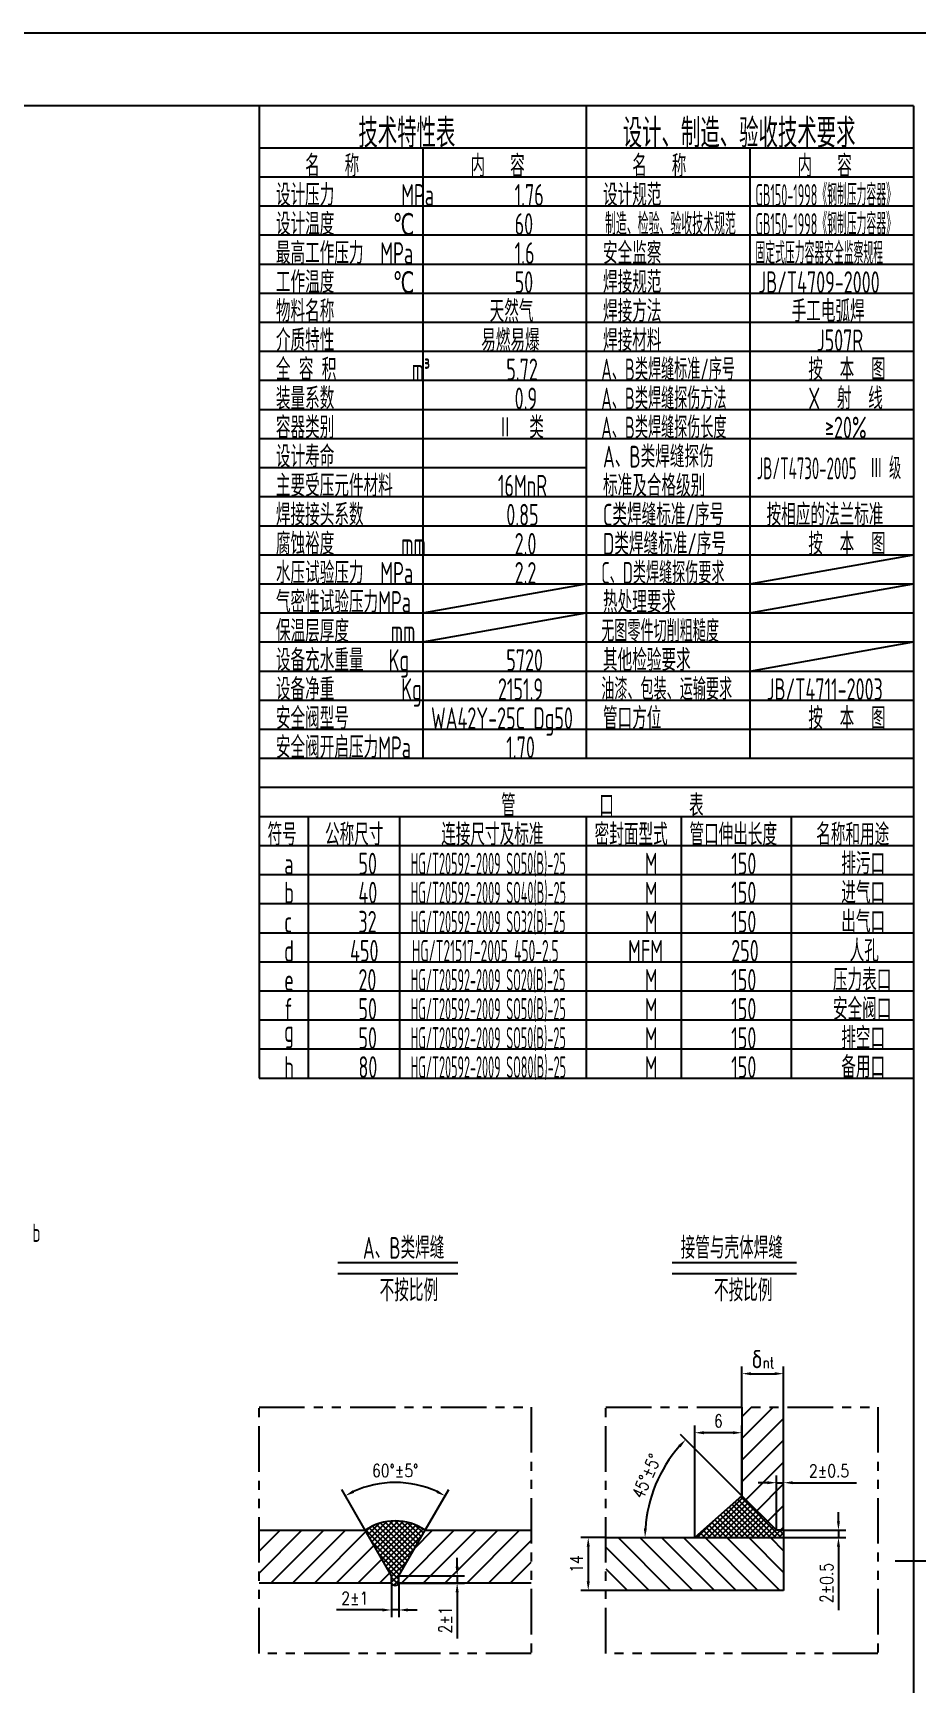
# Model space of a CAD drawing. Header units: millimetres. Extents: x -300 to 12659, y -300 to 12315.
# Drawn here: x 4677 to 8325, y 5500 to 12315 of the extents above; entities that cross this region are included whole.
import ezdxf

# ---------------------------------------------------------------- set-up
doc = ezdxf.new("R2010")
doc.units = ezdxf.units.MM
doc.header["$LTSCALE"] = 150
doc.linetypes.add('PHANTOM', pattern=[2.5, 1.25, -0.25, 0.25, -0.25, 0.25, -0.25])
for name, color, linetype in [('1轮廓实线层', 7, 'Continuous'), ('2细线层', 4, 'Continuous'), ('5剖面线层', 2, 'Continuous'), ('6文字层', 3, 'Continuous'), ('9双点划线层', 6, 'PHANTOM'), ('图框层', 7, 'Continuous')]:
    doc.layers.add(name, color=color, linetype=linetype)
doc.styles.add('PC_TEXTSTYLE', font='isocp.shx', dxfattribs={"width": 0.8, "height": 8, "bigfont": 'hzfs.shx'})
doc.styles.add('TH_GBDIM', font='romans.shx', dxfattribs={"width": 0.8, "bigfont": 'gbcbig.shx'})
doc.dimstyles.new('lmn-TH_GBDIM', dxfattribs={"dimscale": 15, "dimtxt": 3.5, "dimasz": 2.5, "dimexe": 2, "dimexo": 0, "dimgap": 1.5, "dimtad": 1, "dimdec": 0, "dimlfac": 0.666667, "dimzin": 0, "dimdsep": 46, "dimtxsty": 'TH_GBDIM', "dimcen": 2.5, "dimclrd": 130, "dimclre": 130, "dimclrt": 3, "dimadec": 0, "dimazin": 0, "dimtfac": 0.714286, "dimtdec": 0, "dimtmove": 0, "dimatfit": 3, "dimfxl": 0, "dimtzin": 0, "dimlwd": -1, "dimlwe": -1, "dimarcsym": 0})
pattern_1 = [(45, (92.755, -636.643), (-44.90128, 44.90128), [])]
pattern_2 = [(45, (92.755, -636.643), (-11.22532, 11.22532), []), (135, (92.755, -636.643), (-11.22532, -11.22532), [])]

# ---------------------------------------------------------------- blocks, each defined once
blk = doc.blocks.new('*D43')
at = {"layer": '1轮廓实线层', "color": 130}
for p, q in [((6047.8, 6134.6), (5950.5, 6303.1)), ((6294.9, 6134.6), (6392.2, 6303.1))]:
    blk.add_line(p, q, dxfattribs=at)
blk.add_arc((6171.4, 5920.6), 411.7, 65.22103, 114.77897, dxfattribs=at)
for points in [[(6001.7, 6288.9), (5996, 6300), (5965.5, 6277.2)], [(6346.8, 6300), (6341, 6288.9), (6377.2, 6277.2)]]:
    blk.add_solid(points, dxfattribs=at)
at = {"layer": 'Defpoints', "color": 0}
for p in [(6242.9, 6326), (6047.8, 6134.6), (6294.9, 6134.6), (6156.4, 5946.6), (6186.4, 5946.6)]:
    blk.add_point(p, dxfattribs=at)
at = {"layer": '1轮廓实线层', "color": 3, "insert": (6171.4, 6381.1), "char_height": 52.5, "attachment_point": 5, "style": 'TH_GBDIM'}
blk.add_mtext('60°%%P5%%D', dxfattribs=at)
blk = doc.blocks.new('*D44')
at = {"layer": '1轮廓实线层', "color": 130}
for p, q in [((6427.1, 5984.1), (6427.1, 6021.6)), ((6186.4, 5946.6), (6457.1, 5946.6)), ((6427.1, 5946.6), (6427.1, 5916.6)), ((6186.4, 5916.6), (6457.1, 5916.6)), ((6427.1, 5879.1), (6427.1, 5688.6))]:
    blk.add_line(p, q, dxfattribs=at)
for points in [[(6420.8, 5984.1), (6433.3, 5984.1), (6427.1, 5946.6)], [(6420.8, 5879.1), (6433.3, 5879.1), (6427.1, 5916.6)]]:
    blk.add_solid(points, dxfattribs=at)
at = {"layer": 'Defpoints', "color": 0}
for p in [(6186.4, 5946.6), (6186.4, 5916.6), (6427.1, 5916.6)]:
    blk.add_point(p, dxfattribs=at)
at = {"layer": '1轮廓实线层', "color": 3, "insert": (6378.3, 5765.1), "char_height": 52.5, "attachment_point": 5, "rotation": 90, "style": 'TH_GBDIM'}
blk.add_mtext('2%%P1', dxfattribs=at)
blk = doc.blocks.new('*D45')
at = {"layer": '1轮廓实线层', "color": 130}
for p, q in [((6156.4, 5916.6), (6156.4, 5775.9)), ((6186.4, 5916.6), (6186.4, 5775.9)), ((6118.9, 5805.9), (5928.4, 5805.9)), ((6186.4, 5805.9), (6156.4, 5805.9)), ((6223.9, 5805.9), (6261.4, 5805.9))]:
    blk.add_line(p, q, dxfattribs=at)
for points in [[(6118.9, 5812.1), (6118.9, 5799.6), (6156.4, 5805.9)], [(6223.9, 5812.1), (6223.9, 5799.6), (6186.4, 5805.9)]]:
    blk.add_solid(points, dxfattribs=at)
at = {"layer": 'Defpoints', "color": 0}
for p in [(6156.4, 5916.6), (6186.4, 5916.6), (6186.4, 5805.9)]:
    blk.add_point(p, dxfattribs=at)
at = {"layer": '1轮廓实线层', "color": 3, "insert": (6004.9, 5854.6), "char_height": 52.5, "attachment_point": 5, "style": 'TH_GBDIM'}
blk.add_mtext('2%%P1', dxfattribs=at)
blk = doc.blocks.new('*D46')
at = {"layer": '1轮廓实线层', "color": 130}
blk.add_line((7602.3, 6276.8), (7348.9, 6530.3), dxfattribs=at)
blk.add_arc((7774.5, 6104.6), 572, 138.75705, 176.24295, dxfattribs=at)
for points in [[(7339.9, 6486), (7349, 6477.4), (7370.1, 6509.1)], [(7210, 6141.9), (7197.5, 6142.3), (7202.5, 6104.6)]]:
    blk.add_solid(points, dxfattribs=at)
at = {"layer": 'Defpoints', "color": 0}
for p in [(7602.3, 6276.8), (7222, 6252.7), (7744.5, 6134.6), (7040.9, 6104.6), (7774.5, 6104.6)]:
    blk.add_point(p, dxfattribs=at)
at = {"layer": '1轮廓实线层', "color": 3, "insert": (7207.8, 6358), "char_height": 52.5, "attachment_point": 5, "rotation": 65.91252, "style": 'TH_GBDIM'}
blk.add_mtext('45°%%P5%%D', dxfattribs=at)
blk = doc.blocks.new('*D47')
at = {"layer": '1轮廓实线层', "color": 130}
for p, q in [((7407.7, 6104.6), (7407.7, 6567.5)), ((7602.3, 6276.8), (7602.3, 6567.5)), ((7564.8, 6537.5), (7445.2, 6537.5))]:
    blk.add_line(p, q, dxfattribs=at)
for points in [[(7445.2, 6543.7), (7445.2, 6531.2), (7407.7, 6537.5)], [(7564.8, 6543.7), (7564.8, 6531.2), (7602.3, 6537.5)]]:
    blk.add_solid(points, dxfattribs=at)
at = {"layer": 'Defpoints', "color": 0}
for p in [(7407.7, 6537.5), (7602.3, 6276.8), (7407.7, 6104.6)]:
    blk.add_point(p, dxfattribs=at)
at = {"layer": '1轮廓实线层', "color": 3, "insert": (7505, 6586.2), "char_height": 52.5, "attachment_point": 5, "style": 'TH_GBDIM'}
blk.add_mtext('6', dxfattribs=at)
blk = doc.blocks.new('*D48')
at = {"layer": '1轮廓实线层', "color": 130}
for p, q in [((8000.7, 6172.1), (8000.7, 6209.6)), ((7774.5, 6134.6), (8030.7, 6134.6)), ((8000.7, 6134.6), (8000.7, 6104.6)), ((7774.5, 6104.6), (8030.7, 6104.6)), ((8000.7, 6067.1), (8000.7, 5804.6))]:
    blk.add_line(p, q, dxfattribs=at)
for points in [[(7994.5, 6172.1), (8007, 6172.1), (8000.7, 6134.6)], [(7994.5, 6067.1), (8007, 6067.1), (8000.7, 6104.6)]]:
    blk.add_solid(points, dxfattribs=at)
at = {"layer": 'Defpoints', "color": 0}
for p in [(7774.5, 6134.6), (7774.5, 6104.6), (8000.7, 6104.6)]:
    blk.add_point(p, dxfattribs=at)
at = {"layer": '1轮廓实线层', "color": 3, "insert": (7952, 5917.1), "char_height": 52.5, "attachment_point": 5, "rotation": 90, "style": 'TH_GBDIM'}
blk.add_mtext('2%%P0.5', dxfattribs=at)
blk = doc.blocks.new('*D49')
at = {"layer": '1轮廓实线层', "color": 130}
for p, q in [((7744.5, 6134.6), (7744.5, 6361.2)), ((7774.5, 6134.6), (7774.5, 6361.2)), ((7707, 6331.2), (7669.5, 6331.2)), ((7744.5, 6331.2), (7774.5, 6331.2)), ((7812, 6331.2), (8074.5, 6331.2))]:
    blk.add_line(p, q, dxfattribs=at)
for points in [[(7707, 6337.4), (7707, 6324.9), (7744.5, 6331.2)], [(7812, 6337.4), (7812, 6324.9), (7774.5, 6331.2)]]:
    blk.add_solid(points, dxfattribs=at)
at = {"layer": 'Defpoints', "color": 0}
for p in [(7774.5, 6331.2), (7744.5, 6134.6), (7774.5, 6134.6)]:
    blk.add_point(p, dxfattribs=at)
at = {"layer": '1轮廓实线层', "color": 3, "insert": (7962, 6379.9), "char_height": 52.5, "attachment_point": 5, "style": 'TH_GBDIM'}
blk.add_mtext('2%%P0.5', dxfattribs=at)
blk = doc.blocks.new('*D50')
at = {"layer": '1轮廓实线层', "color": 130}
for p, q in [((7040.9, 6104.6), (6938.1, 6104.6)), ((6968.1, 6067.1), (6968.1, 5924.1)), ((7040.9, 5886.6), (6938.1, 5886.6))]:
    blk.add_line(p, q, dxfattribs=at)
for points in [[(6961.8, 6067.1), (6974.3, 6067.1), (6968.1, 6104.6)], [(6961.8, 5924.1), (6974.3, 5924.1), (6968.1, 5886.6)]]:
    blk.add_solid(points, dxfattribs=at)
at = {"layer": 'Defpoints', "color": 0}
for p in [(7040.9, 6104.6), (6968.1, 5886.6), (7040.9, 5886.6)]:
    blk.add_point(p, dxfattribs=at)
at = {"layer": '1轮廓实线层', "color": 3, "insert": (6919.3, 5995.6), "char_height": 52.5, "attachment_point": 5, "rotation": 90, "style": 'TH_GBDIM'}
blk.add_mtext('14', dxfattribs=at)
blk = doc.blocks.new('*D51')
at = {"layer": '1轮廓实线层', "color": 130}
for p, q in [((7602.3, 6642.7), (7602.3, 6811.2)), ((7639.8, 6781.2), (7737, 6781.2)), ((7774.5, 6642.7), (7774.5, 6811.2))]:
    blk.add_line(p, q, dxfattribs=at)
for points in [[(7639.8, 6787.4), (7639.8, 6774.9), (7602.3, 6781.2)], [(7737, 6787.4), (7737, 6774.9), (7774.5, 6781.2)]]:
    blk.add_solid(points, dxfattribs=at)
at = {"layer": 'Defpoints', "color": 0}
for p in [(7774.5, 6781.2), (7602.3, 6642.7), (7774.5, 6642.7)]:
    blk.add_point(p, dxfattribs=at)
at = {"layer": '1轮廓实线层', "color": 3, "insert": (7688.4, 6841.2), "char_height": 52.5, "attachment_point": 5, "style": 'TH_GBDIM'}
blk.add_mtext('{\\H1.4286x;δ\\H0.6x;nt}', dxfattribs=at)

msp = doc.modelspace()

# ---------------------------------------------------------------- hatches: boundary and pattern name
at = {"layer": '5剖面线层'}
h = msp.add_hatch(dxfattribs=at)
h.set_pattern_fill('ANSI31', color=256, scale=20, style=0)
h.set_pattern_definition(pattern_1)
h.paths.add_polyline_path([(7602.32, 6276.832), (7744.529, 6134.622), (7774.529, 6134.622), (7774.529, 6642.745), (7602.32, 6642.745)])
h = msp.add_hatch(dxfattribs=at)
h.set_pattern_fill('ANSI37', color=256, scale=5, style=0)
h.set_pattern_definition(pattern_2)
h.paths.add_polyline_path([(7774.529, 6104.622), (7774.529, 6134.622), (7744.529, 6134.622), (7602.32, 6276.832), (7407.738, 6104.622)])
h = msp.add_hatch(dxfattribs=at)
h.set_pattern_fill('ANSI31', color=256, scale=20, style=0)
h.set_pattern_definition(pattern_1)
h.paths.add_polyline_path([(6732.744, 6134.622), (6294.918, 6134.622), (6186.372, 5946.616), (6186.372, 5916.616), (6732.744, 5916.616)])
h.paths.add_polyline_path([(6047.827, 6134.622), (5610, 6134.622), (5610, 5916.616), (6156.372, 5916.616), (6156.372, 5946.616)])
h = msp.add_hatch(dxfattribs=at)
h.set_pattern_fill('ANSI37', color=256, scale=5, style=0)
h.set_pattern_definition(pattern_2)
h.paths.add_polyline_path([(6156.372, 5946.616), (6156.372, 5916.616, 0.61769816), (6186.372, 5916.616), (6186.372, 5946.616), (6294.918, 6134.622, 0.31297282), (6047.827, 6134.622)])
h = msp.add_hatch(dxfattribs=at)
h.set_pattern_fill('ANSI31', color=256, scale=20, angle=90, style=0)
h.set_pattern_definition([(135, (92.755, -636.643), (-44.9013, -44.9013), [])])
h.paths.add_polyline_path([(7774.529, 5886.616), (7774.529, 6104.622), (7040.948, 6104.622), (7040.948, 5886.616)])

# ---------------------------------------------------------------- linework, layer by layer
at = {"layer": '1轮廓实线层'}
for p, q in [((5610, 12015), (5610, 8001.444)), ((6960, 12015), (6960, 9321.444)), ((5610, 9321.444), (8310, 9321.444)), ((5610, 9201.444), (8310, 9201.444)), ((6960, 9081.444), (6960, 8001.444)), ((5610, 8001.444), (8310, 8001.444)), ((7602.32, 6642.745), (7602.32, 6276.832)), ((7774.529, 6134.622), (7774.529, 6642.745)), ((7602.32, 6276.832), (7407.738, 6104.622)), ((7744.529, 6134.622), (7602.32, 6276.832)), ((5610, 6134.622), (6047.827, 6134.622)), ((6156.372, 5946.616), (6047.827, 6134.622)), ((6186.372, 5946.616), (6294.918, 6134.622)), ((6294.918, 6134.622), (6732.744, 6134.622)), ((7774.529, 6134.622), (7744.529, 6134.622)), ((7774.529, 6134.622), (7774.529, 6104.622)), ((7040.948, 6104.622), (7774.529, 6104.622)), ((7774.529, 6104.622), (7774.529, 5886.616)), ((8610, 6007.5), (8235, 6007.5)), ((6156.372, 5916.616), (6156.372, 5946.616)), ((6186.372, 5916.616), (6186.372, 5946.616)), ((6156.372, 5916.616), (5610, 5916.616)), ((6732.744, 5916.616), (6186.372, 5916.616)), ((7774.529, 5886.616), (7040.948, 5886.616))]:
    msp.add_line(p, q, dxfattribs=at)
for centre, radius, start, end in [((6171.372, 5956.581), 216.707, 55.2425963, 124.7574037), ((6171.372, 5924.125), 16.775, 206.5929022, 333.4070978)]:
    msp.add_arc(centre, radius, start, end, dxfattribs=at)
at = {"layer": '2细线层'}
for p, q in [((8610, 12315), (-300, 12315)), ((5610, 11841.444), (8310, 11841.444)), ((6285, 11841.444), (6285, 9321.444)), ((7635, 11841.444), (7635, 9321.444)), ((5610, 11721.444), (8310, 11721.444)), ((5610, 11601.444), (8310, 11601.444)), ((5610, 11481.444), (8310, 11481.444)), ((5610, 11361.444), (8310, 11361.444)), ((5610, 11241.444), (8310, 11241.444)), ((5610, 11121.444), (8310, 11121.444)), ((5610, 11001.444), (8310, 11001.444)), ((5610, 10881.444), (8310, 10881.444)), ((5610, 10761.444), (8310, 10761.444)), ((5610, 10641.444), (8310, 10641.444)), ((5610, 10521.444), (6960, 10521.444)), ((5610, 10401.444), (8310, 10401.444)), ((5610, 10281.444), (8310, 10281.444)), ((5610, 10161.444), (8310, 10161.444)), ((7635, 10041.444), (8310, 10161.444)), ((5610, 10041.444), (8310, 10041.444)), ((6285, 9921.444), (6960, 10041.444)), ((7635, 9921.444), (8310, 10041.444)), ((5610, 9921.444), (8310, 9921.444)), ((6285, 9801.444), (6960, 9921.444)), ((5610, 9801.444), (8310, 9801.444)), ((7635, 9681.444), (8310, 9801.444)), ((5610, 9681.444), (8310, 9681.444)), ((5610, 9561.444), (8310, 9561.444)), ((5610, 9441.444), (8310, 9441.444)), ((5610, 9081.444), (8310, 9081.444)), ((5812.712, 9081.444), (5812.712, 8001.444)), ((6188.841, 9081.444), (6188.841, 8001.444)), ((7351.314, 9081.444), (7351.314, 8001.444)), ((7805.567, 9081.444), (7805.567, 8001.444)), ((5610, 8961.444), (8310, 8961.444)), ((5610, 8841.444), (8310, 8841.444)), ((5610, 8721.444), (8310, 8721.444)), ((5610, 8601.444), (8310, 8601.444)), ((5610, 8481.444), (8310, 8481.444)), ((5610, 8361.444), (8310, 8361.444)), ((5610, 8241.444), (8310, 8241.444)), ((5610, 8121.444), (8310, 8121.444)), ((5610, 8001.444), (8310, 8001.444))]:
    msp.add_line(p, q, dxfattribs=at)
at = {"layer": '6文字层'}
for p, q in [((5934.693, 7239.865), (6429.785, 7239.865)), ((7314.867, 7239.865), (7827.842, 7239.865)), ((5934.693, 7194.861), (6429.785, 7194.861)), ((7314.867, 7194.861), (7827.842, 7194.861))]:
    msp.add_line(p, q, dxfattribs=at)
at = {"layer": '9双点划线层'}
for points in [[(5610, 6642.745), (6732.744, 6642.745), (6732.744, 5626.5), (5610, 5626.5)], [(7040.948, 6642.745), (8163.692, 6642.745), (8163.692, 5626.5), (7040.948, 5626.5)]]:
    msp.add_lwpolyline(points, close=True, dxfattribs=at)
at = {"layer": '图框层'}
for q in [(0, 12015), (8310, 0)]:
    msp.add_line((8310, 12015), q, dxfattribs=at)

# ---------------------------------------------------------------- texts
at = {"layer": '6文字层', "style": 'PC_TEXTSTYLE'}
for s, height, width, p in [('技术特性表', 120, 0.667, (6019.472, 11841.444)), ('设计、制造、验收技术要求', 120, 0.667, (7110.523, 11841.444)), ('名   称', 90, 0.667, (5799.819, 11721.444)), ('内   容', 90, 0.67, (6481.918, 11721.444)), ('名   称', 90, 0.667, (7149.819, 11721.444)), ('内   容', 90, 0.67, (7831.918, 11721.444)), ('  设计压力        MPa', 90, 0.67, (5610, 11601.444)), ('           1.76', 90, 0.67, (6285, 11601.444)), ('  设计规范', 90, 0.67, (6960, 11601.444)), (' GB150-1998《钢制压力容器》', 90, 0.45, (7635, 11601.444)), ('  设计温度       ℃', 90, 0.67, (5610, 11481.444)), ('           60', 90, 0.67, (6285, 11481.444)), ('   制造、检验、验收技术规范', 90, 0.5, (6960, 11481.444)), (' GB150-1998《钢制压力容器》', 90, 0.45, (7635, 11481.444)), ('  最高工作压力  MPa', 90, 0.67, (5610, 11361.444)), ('           1.6', 90, 0.67, (6285, 11361.444)), ('  安全监察', 90, 0.67, (6960, 11361.444)), (' 固定式压力容器安全监察规程', 90, 0.45, (7635, 11361.444)), ('  工作温度       ℃', 90, 0.67, (5610, 11241.444)), ('           50', 90, 0.67, (6285, 11241.444)), ('  焊接规范', 90, 0.67, (6960, 11241.444)), (' JB/T4709-2000', 90, 0.67, (7635, 11241.444)), ('  物料名称', 90, 0.67, (5610, 11121.444)), ('        天然气', 90, 0.67, (6285, 11121.444)), ('  焊接方法', 90, 0.67, (6960, 11121.444)), ('     手工电弧焊', 90, 0.67, (7635, 11121.444)), ('  介质特性', 90, 0.67, (5610, 11001.444)), ('       易燃易爆', 90, 0.67, (6285, 11001.444)), ('  焊接材料', 90, 0.67, (6960, 11001.444)), ('        J507R', 90, 0.67, (7635, 11001.444)), ('  全 容 积         m³', 90, 0.67, (5610, 10881.444)), ('  A、B类焊缝标准/序号', 90, 0.6, (6960, 10881.444)), ('       按  本  图', 90, 0.67, (7635, 10881.444)), ('          5.72', 90, 0.67, (6285, 10881.444)), ('  装量系数', 90, 0.67, (5610, 10761.444)), ('           0.9', 90, 0.67, (6285, 10761.444)), ('  A、B类焊缝探伤方法', 90, 0.6, (6960, 10761.444)), ('       X  射  线', 90, 0.67, (7635, 10761.444)), ('  容器类别', 90, 0.67, (5610, 10641.444)), ('         Ⅱ  类', 90, 0.67, (6285, 10641.444)), ('  A、B类焊缝探伤长度', 90, 0.6, (6960, 10641.444)), ('         ≥20%', 90, 0.67, (7635, 10641.444)), ('  设计寿命', 90, 0.67, (5610, 10521.444)), ('  A、B类焊缝探伤', 90, 0.67, (6960, 10521.444)), (' JB/T4730-2005  Ⅲ 级', 90, 0.55, (7635, 10473.098)), ('  主要受压元件材料', 90, 0.67, (5610, 10401.444)), ('  标准及合格级别', 90, 0.67, (6960, 10401.444)), ('         16MnR', 90, 0.67, (6285, 10401.444)), ('  焊接接头系数', 90, 0.67, (5610, 10281.444)), ('          0.85', 90, 0.67, (6285, 10281.444)), ('  C类焊缝标准/序号', 90, 0.67, (6960, 10281.444)), ('  按相应的法兰标准', 90, 0.67, (7635, 10281.444)), ('  腐蚀裕度        mm', 90, 0.67, (5610, 10161.444)), ('           2.0', 90, 0.67, (6285, 10161.444)), ('  D类焊缝标准/序号', 90, 0.67, (6960, 10161.444)), ('       按  本  图', 90, 0.67, (7635, 10161.444)), ('  水压试验压力  MPa', 90, 0.67, (5610, 10041.444)), ('           2.2', 90, 0.67, (6285, 10041.444)), ('  C、D类焊缝探伤要求', 90, 0.6, (6960, 10041.444)), ('  气密性试验压力MPa', 90, 0.67, (5610, 9921.444)), ('  热处理要求', 90, 0.67, (6960, 9921.444)), ('  保温层厚度     mm', 90, 0.67, (5610, 9801.444)), ('  无图零件切削粗糙度', 90, 0.6, (6960, 9801.444)), ('  设备充水重量   Kg', 90, 0.67, (5610, 9681.444)), ('          5720', 90, 0.67, (6285, 9681.444)), ('  其他检验要求', 90, 0.67, (6960, 9681.444)), ('  设备净重        Kg', 90, 0.67, (5610, 9561.444)), ('         2151.9', 90, 0.67, (6285, 9561.444)), ('  油漆、包装、运输要求', 90, 0.6, (6960, 9561.444)), ('  JB/T4711-2003', 90, 0.67, (7635, 9561.444)), ('  安全阀型号', 90, 0.67, (5610, 9441.444)), ('  管口方位', 90, 0.67, (6960, 9441.444)), ('       按  本  图', 90, 0.67, (7635, 9441.444)), (' WA42Y-25C Dg50', 90, 0.67, (6285, 9441.444)), ('  安全阀开启压力MPa', 90, 0.67, (5610, 9321.444)), ('          1.70', 90, 0.67, (6285, 9321.444)), ('管          口         表', 90, 0.67, (6608.386, 9081.444)), (' 符号', 90, 0.67, (5610, 8961.444)), ('  公称尺寸', 90, 0.67, (5812.712, 8961.444)), ('     连接尺寸及标准', 90, 0.67, (6188.841, 8961.444)), (' 密封面型式', 90, 0.67, (6960, 8961.444)), (' 管口伸出长度', 90, 0.67, (7351.314, 8961.444)), ('   名称和用途', 90, 0.67, (7805.567, 8961.444)), ('      50', 90, 0.67, (5812.712, 8841.444)), ('  HG/T20592-2009 SO50(B)-25', 90, 0.45, (6188.841, 8841.444)), ('       M', 90, 0.67, (6960, 8841.444)), ('      150', 90, 0.67, (7351.314, 8841.444)), ('      排污口', 90, 0.67, (7805.567, 8841.444)), ('   a', 90, 0.67, (5610, 8841.444)), ('   b', 90, 0.67, (5610, 8721.444)), ('      40', 90, 0.67, (5812.712, 8721.444)), ('  HG/T20592-2009 SO40(B)-25', 90, 0.45, (6188.841, 8721.444)), ('       M', 90, 0.67, (6960, 8721.444)), ('      150', 90, 0.67, (7351.314, 8721.444)), ('      进气口', 90, 0.67, (7805.567, 8721.444)), ('   c', 90, 0.67, (5610, 8601.444)), ('      32', 90, 0.67, (5812.712, 8601.444)), ('  HG/T20592-2009 SO32(B)-25', 90, 0.45, (6188.841, 8601.444)), ('       M', 90, 0.67, (6960, 8601.444)), ('      150', 90, 0.67, (7351.314, 8601.444)), ('      出气口', 90, 0.67, (7805.567, 8601.444)), ('   d', 90, 0.67, (5610, 8481.444)), ('     450', 90, 0.67, (5812.712, 8481.444)), ('  HG/T21517-2005 450-2.5', 90, 0.5, (6188.841, 8481.444)), ('     MFM', 90, 0.67, (6960, 8481.444)), ('      250', 90, 0.67, (7351.314, 8481.444)), ('       人孔', 90, 0.67, (7805.567, 8481.444)), ('      20', 90, 0.67, (5812.712, 8361.444)), ('  HG/T20592-2009 SO20(B)-25', 90, 0.45, (6188.841, 8361.444)), ('       M', 90, 0.67, (6960, 8361.444)), ('      150', 90, 0.67, (7351.314, 8361.444)), ('     压力表口', 90, 0.67, (7805.567, 8361.444)), ('   e', 90, 0.67, (5610, 8361.444)), ('   f', 90, 0.67, (5610, 8241.444)), ('      50', 90, 0.67, (5812.712, 8241.444)), ('  HG/T20592-2009 SO50(B)-25', 90, 0.45, (6188.841, 8241.444)), ('       M', 90, 0.67, (6960, 8241.444)), ('      150', 90, 0.67, (7351.314, 8241.444)), ('     安全阀口', 90, 0.67, (7805.567, 8241.444)), ('   g', 90, 0.67, (5610, 8150.685)), ('      50', 90, 0.67, (5812.712, 8121.444)), ('  HG/T20592-2009 SO50(B)-25', 90, 0.45, (6188.841, 8121.444)), ('       M', 90, 0.67, (6960, 8121.444)), ('      150', 90, 0.67, (7351.314, 8121.444)), ('      排空口', 90, 0.67, (7805.567, 8121.444)), ('   h', 90, 0.67, (5610, 8001.444)), ('      80', 90, 0.67, (5812.712, 8001.444)), ('  HG/T20592-2009 SO80(B)-25', 90, 0.45, (6188.841, 8001.444)), ('       M', 90, 0.67, (6960, 8001.444)), ('      150', 90, 0.67, (7351.314, 8001.444)), ('      备用口', 90, 0.67, (7805.567, 8001.444)), ('b', 75, 0.667, (4674.18, 7325.183)), ('   A、B类焊缝', 90, 0.67, (5934.693, 7255.422)), (' 接管与壳体焊缝', 90, 0.67, (7314.867, 7255.422)), ('     不按比例', 90, 0.67, (5934.693, 7079.66)), ('     不按比例', 90, 0.67, (7314.867, 7079.66))]:
    msp.add_text(s, height=height, dxfattribs=dict(at, width=width)).set_placement(p)

# ---------------------------------------------------------------- dimensions: what is measured, and where the dimension line sits
at = {"layer": '1轮廓实线层'}
for base, p1, p2, text, picture, middle in [((7774.529, 6781.196), (7602.32, 6642.745), (7774.529, 6642.745), '{\\H1.4286x;δ\\H0.6x;nt}', '*D51', (7688.424, 6841.196)), ((7407.738, 6537.485), (7602.32, 6276.832), (7407.738, 6104.622), '6', '*D47', (7505.029, 6586.235)), ((7774.529, 6331.164), (7744.529, 6134.622), (7774.529, 6134.622), '2%%P0.5', '*D49', (7962.029, 6379.914))]:
    dim = msp.add_linear_dim(base=base, p1=p1, p2=p2, text=text, dimstyle='lmn-TH_GBDIM', dxfattribs=at)
    dim.commit()
    dim.dimension.update_dxf_attribs({"geometry": picture, "text_midpoint": middle})
dim = msp.add_angular_dim_2l(base=(7222.033, 6252.663), line1=((7040.948, 6104.622), (7774.529, 6104.622)), line2=((7744.529, 6134.622), (7602.32, 6276.832)), text='<>%%P5%%D', dimstyle='lmn-TH_GBDIM', dxfattribs=at)
dim.commit()
dim.dimension.update_dxf_attribs({"geometry": '*D46', "text_midpoint": (7252.35, 6338.067), "dimtype": 162})
dim = msp.add_angular_dim_2l(base=(6242.858, 6326.05), line1=((6186.372, 5946.616), (6294.918, 6134.622)), line2=((6156.372, 5946.616), (6047.827, 6134.622)), text='<>%%P5%%D', dimstyle='lmn-TH_GBDIM', dxfattribs=at)
dim.commit()
dim.dimension.update_dxf_attribs({"geometry": '*D43', "text_midpoint": (6171.372, 6381.054)})
for base, p1, p2, text, picture, middle in [((8000.726, 6104.622), (7774.529, 6134.622), (7774.529, 6104.622), '2%%P0.5', '*D48', (7951.976, 5917.122)), ((6968.091, 5886.616), (7040.948, 6104.622), (7040.948, 5886.616), '14', '*D50', (6919.341, 5995.619))]:
    dim = msp.add_linear_dim(base=base, p1=p1, p2=p2, angle=90, text=text, dimstyle='lmn-TH_GBDIM', dxfattribs=at)
    dim.commit()
    dim.dimension.update_dxf_attribs({"geometry": picture, "text_midpoint": middle})
dim = msp.add_linear_dim(base=(6427.07, 5916.616), p1=(6186.372, 5946.616), p2=(6186.372, 5916.616), angle=90, text='2%%P1', dimstyle='lmn-TH_GBDIM', dxfattribs=at)
dim.commit()
dim.dimension.update_dxf_attribs({"geometry": '*D44', "text_midpoint": (6427.07, 5765.116), "dimtype": 160})
dim = msp.add_linear_dim(base=(6186.372, 5805.866), p1=(6156.372, 5916.616), p2=(6186.372, 5916.616), text='2%%P1', dimstyle='lmn-TH_GBDIM', dxfattribs=at)
dim.commit()
dim.dimension.update_dxf_attribs({"geometry": '*D45', "text_midpoint": (6004.872, 5805.866), "dimtype": 160})

doc.saveas('drawing.dxf')
